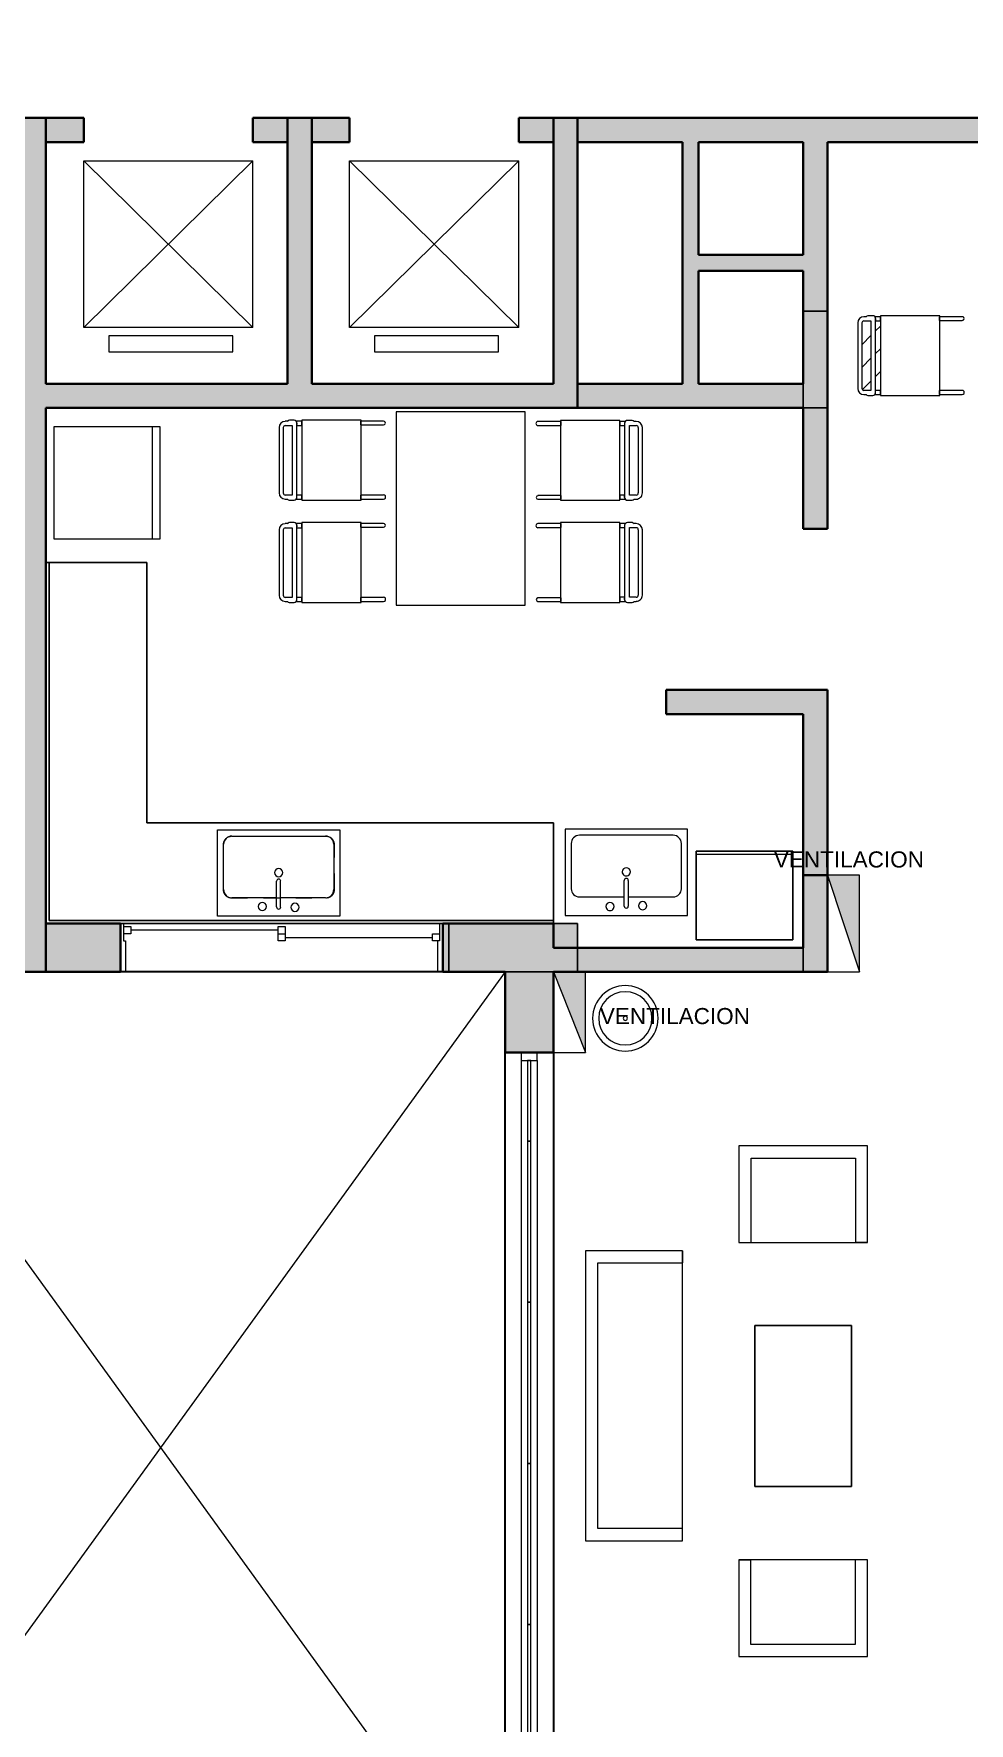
# Model space of a CAD drawing. Header units: metres. Extents: x 42 to 294, y -52 to 32.
# Drawn here: x 146.53 to 152.34, y 8.85 to 19.33 of the extents above; entities that cross this region are included whole.
import ezdxf

# ---------------------------------------------------------------- set-up
doc = ezdxf.new("R2010")
doc.units = ezdxf.units.M
doc.header["$LTSCALE"] = 0.15
doc.linetypes.add('Dash dot dot', pattern=[0.03, 0.012, -0.006, 0, -0.006, 0, -0.006])
doc.layers.get('0').update_dxf_attribs({"lineweight": 20})
for name, color, linetype, lineweight in [('A-FLORCAM', 3, 'Continuous', 9), ('A-FLORPAM', 8, 'Continuous', 9), ('A-GLAZIDM', 6, 'Continuous', 9), ('A-WALL', 2, 'Continuous', 30), ('A-WALLCWM', 6, 'Continuous', 9), ('E-LITEEQM', 4, 'Continuous', 9), ('F-AFFFEQM', 6, 'Continuous', 9), ('I-DETLFUM', 2, 'Continuous', 9), ('P-SANRFIM', 6, 'Continuous', 9), ('VENTILACIONES', 4, 'Continuous', 9)]:
    doc.layers.add(name, color=color, linetype=linetype, lineweight=lineweight)
doc.layers.add('Hatch', color=8, linetype='Continuous')
doc.layers.add('MUROS', color=11, linetype='Continuous')
doc.styles.get("Standard").update_dxf_attribs({"font": 'arial.ttf', "height": 0.15})
pattern_1 = [(45, (155.67149, 14.04981), (-0.0707107, 0.0707107), [])]

# ---------------------------------------------------------------- blocks, each defined once
blk = doc.blocks.new('Deslizante con cubrejuntas - 2000 x 1200mm-61-02 Primer piso')
at = {"layer": 'A-GLAZIDM', "lineweight": 13}
for p, q in [((-0.96825, 0.15), (-1, 0.15)), ((-0.96825, -0.04205), (-0.96825, 0.15)), ((0.96825, 0.15), (1, 0.15)), ((0.96825, -0.04205), (0.96825, 0.15)), ((1, 0.15), (1, -0.15)), ((-0.98095, -0.04205), (-0.96825, -0.04205)), ((-0.98095, -0.15), (-0.98095, -0.04205)), ((-0.9365, -0.0865), (-0.98095, -0.0865)), ((-0.96825, -0.04205), (-0.9365, -0.04205)), ((-0.9365, -0.04205), (-0.9365, -0.0865)), ((-0.022225, -0.064275), (-0.9365, -0.064275)), ((-0.022225, -0.04205), (0.022225, -0.04205)), ((-0.022225, -0.13095), (-0.022225, -0.04205)), ((0.022225, -0.0865), (-0.022225, -0.0865)), ((0.022225, -0.04205), (0.022225, -0.13095)), ((0.9365, -0.0865), (0.98095, -0.0865)), ((0.9365, -0.13095), (0.9365, -0.0865)), ((0.98095, -0.04205), (0.96825, -0.04205)), ((0.98095, -0.15), (0.98095, -0.04205)), ((-1, -0.15), (-0.98095, -0.15)), ((0.022225, -0.13095), (-0.022225, -0.13095)), ((0.022225, -0.108725), (0.9365, -0.108725)), ((0.98095, -0.13095), (0.9365, -0.13095)), ((1, -0.15), (0.98095, -0.15))]:
    blk.add_line(p, q, dxfattribs=at)
blk = doc.blocks.new('Panel de sistema - Acristalado-49-02 Primer piso')
at = {"layer": 'A-WALLCWM'}
for p, q in [((0.25, 0.01), (-0.25, 0.01)), ((-0.25, 0.01), (-0.25, -0.01)), ((0.25, -0.01), (0.25, 0.01)), ((-0.25, -0.01), (0.25, -0.01))]:
    blk.add_line(p, q, dxfattribs=at)
blk = doc.blocks.new('Panel de sistema - Acristalado-48-02 Primer piso')
at = {"layer": 'A-WALLCWM'}
for p, q in [((0.45, 0.01), (-0.45, 0.01)), ((-0.45, 0.01), (-0.45, -0.01)), ((0.45, -0.01), (0.45, 0.01)), ((-0.45, -0.01), (0.45, -0.01))]:
    blk.add_line(p, q, dxfattribs=at)
blk = doc.blocks.new('Panel de sistema - Acristalado-47-02 Primer piso')
at = {"layer": 'A-WALLCWM'}
for p, q in [((0.5, 0.01), (-0.5, 0.01)), ((-0.5, 0.01), (-0.5, -0.01)), ((0.5, -0.01), (0.5, 0.01)), ((-0.5, -0.01), (0.5, -0.01))]:
    blk.add_line(p, q, dxfattribs=at)
blk = doc.blocks.new('Panel de sistema - Acristalado-46-02 Primer piso')
at = {"layer": 'A-WALLCWM'}
for p, q in [((0.5, 0.01), (-0.5, 0.01)), ((-0.5, 0.01), (-0.5, -0.01)), ((0.5, -0.01), (0.5, 0.01)), ((-0.5, -0.01), (0.5, -0.01))]:
    blk.add_line(p, q, dxfattribs=at)
blk = doc.blocks.new('Panel de sistema - Acristalado-45-02 Primer piso')
at = {"layer": 'A-WALLCWM'}
for p, q in [((0.5, 0.01), (-0.5, 0.01)), ((-0.5, 0.01), (-0.5, -0.01)), ((0.5, -0.01), (0.5, 0.01)), ((-0.5, -0.01), (0.5, -0.01))]:
    blk.add_line(p, q, dxfattribs=at)
blk = doc.blocks.new('Montante rectangular - Montante rectangular - 5x10 cm Aluminio-44-02 Primer piso')
at = {"layer": 'A-WALLCWM'}
h = blk.add_hatch(dxfattribs=at)
h.set_pattern_fill('FP1_8', color=256, style=0, pattern_type=2)
h.set_pattern_definition([(315, (0.026, 0.208), (0.25173, 0.25173), []), (315, (0.407, 0.208), (0.25173, 0.25173), [])])
h.paths.add_polyline_path([(-0.05, 0.05), (-0.05, -0.05), (0, -0.05), (0, 0.05)], flags=0)
at = {"layer": 'A-WALLCWM', "lineweight": 13}
for p, q in [((-0.05, 0.05), (-0.05, -0.05)), ((0, 0.05), (-0.05, 0.05)), ((0, -0.05), (0, 0.05)), ((-0.05, -0.05), (0, -0.05))]:
    blk.add_line(p, q, dxfattribs=at)
blk = doc.blocks.new('Montante rectangular - Montante rectangular - 5x10 cm Aluminio-33-02 Primer piso')
at = {"layer": 'A-WALLCWM'}
for p, q in [((16.159, -5.181), (16.159, -4.181)), ((16.259, -5.181), (16.259, -4.181))]:
    blk.add_line(p, q, dxfattribs=at)
blk = doc.blocks.new('Montante rectangular - Montante rectangular - 5x10 cm Aluminio-43-02 Primer piso')
at = {"layer": 'A-WALLCWM'}
for p, q in [((20.734, -6.131), (20.734, -7.031)), ((20.834, -6.131), (20.834, -7.031))]:
    blk.add_line(p, q, dxfattribs=at)
blk = doc.blocks.new('Montante rectangular - Montante rectangular - 5x10 cm Aluminio-42-02 Primer piso')
at = {"layer": 'A-WALLCWM'}
for p, q in [((20.734, -2.631), (20.734, -3.131)), ((20.834, -2.631), (20.834, -3.131))]:
    blk.add_line(p, q, dxfattribs=at)
blk = doc.blocks.new('M_Ascensor eléctrico-4 personas - 1000 x 880mm-10-02 Primer piso')
at = {"layer": 'F-AFFFEQM'}
for p, q in [((-0.4, 0.602), (-0.4, 0.502)), ((0.37, 0.602), (-0.4, 0.602)), ((0.37, 0.502), (0.37, 0.602)), ((-0.525, 0.452), (0.525, -0.583)), ((-0.525, -0.583), (0.525, 0.452)), ((-0.525, 0.452), (-0.525, -0.583)), ((-0.525, 0.452), (0.525, 0.452)), ((-0.4, 0.502), (0.37, 0.502)), ((0.525, 0.452), (0.525, -0.583)), ((0.525, -0.583), (-0.525, -0.583))]:
    blk.add_line(p, q, dxfattribs=at)
blk = doc.blocks.new('Counter Top - Corner w sink - 600mm Depth-9-02 Primer piso')
at = {"layer": 'A-FLORCAM'}
for p, q in [((-0.575, 2.241), (-1.2, 2.241)), ((-0.575, 0.625), (-0.575, 2.241)), ((1.95, 0.625), (-0.575, 0.625)), ((1.95, 0), (1.95, 0.625)), ((-0.738, 0), (1.262, 0))]:
    blk.add_line(p, q, dxfattribs=at)
at = {"layer": 'A-FLORCAM', "lineweight": 25}
for p, q in [((-0.575, 2.241), (-1.2, 2.241)), ((-1.181, 2.241), (-1.181, 0.019)), ((-0.575, 0.625), (-0.575, 2.241)), ((-0.575, 0.625), (1.95, 0.625)), ((1.95, 0.625), (1.95, 0)), ((-1.181, 0.019), (1.95, 0.019)), ((1.262, 0), (-0.738, 0))]:
    blk.add_line(p, q, dxfattribs=at)
at = {"layer": 'A-FLORCAM', "linetype": 'Dash dot dot'}
for p, q in [((0.54, 0.54), (-0.05, 0.54)), ((-0.1, 0.49), (-0.1, 0.21)), ((0.59, 0.21), (0.59, 0.49)), ((-0.05, 0.16), (0.54, 0.16))]:
    blk.add_line(p, q, dxfattribs=at)
for centre, start, end in [((-0.05, 0.49), 90, 180), ((0.54, 0.49), 360, 90), ((-0.05, 0.21), 180, 270), ((0.54, 0.21), 270, 0)]:
    blk.add_arc(centre, 0.05, start, end, dxfattribs=at)
blk = doc.blocks.new('M_Sink Kitchen-Single - 760 x 535mm-8-02 Primer piso')
at = {"layer": 'P-SANRFIM'}
for p, q in [((-0.364, -0.27), (-0.364, 0.265)), ((-0.364, 0.265), (0.396, 0.265)), ((-0.275, 0.227), (0.307, 0.227)), ((0.396, 0.265), (0.396, -0.27)), ((-0.326, -0.105), (-0.326, 0.176)), ((0.358, 0.176), (0.358, -0.105)), ((0.003, -0.213), (0.003, -0.053)), ((0.028, -0.213), (0.028, -0.053)), ((0.003, -0.156), (-0.275, -0.156)), ((0.307, -0.156), (0.028, -0.156)), ((0.396, -0.27), (-0.364, -0.27))]:
    blk.add_line(p, q, dxfattribs=at)
for centre, radius, start, end in [((-0.275, 0.176), 0.0508, 90, 180), ((0.307, 0.176), 0.0508, 360, 90), ((0.016, 0), 0.0254, 360, 180), ((-0.275, -0.105), 0.0508, 180, 270), ((0.016, 0), 0.0254, 180, 0), ((0.016, -0.053), 0.0127, 360, 180), ((0.307, -0.105), 0.0508, 270, 0), ((-0.086, -0.21), 0.0254, 360, 180), ((-0.086, -0.21), 0.0254, 180, 0), ((0.117, -0.215), 0.0254, 360, 180), ((0.016, -0.213), 0.0127, 180, 0), ((0.117, -0.215), 0.0254, 180, 0)]:
    blk.add_arc(centre, radius, start, end, dxfattribs=at)
blk = doc.blocks.new('Refrigerator - 695 x 1650 x 660mm-18-02 Primer piso')
at = {"layer": 'F-AFFFEQM'}
for p, q in [((0.695, 0.762), (0, 0.762)), ((0, 0.762), (0, 0.102)), ((0.695, 0.762), (0, 0.762)), ((0, 0.762), (0, 0.102)), ((0.695, 0.102), (0.695, 0.762)), ((0.695, 0.102), (0.695, 0.762)), ((0.695, 0.152), (0, 0.152)), ((0, 0.102), (0.695, 0.102)), ((0, 0.102), (0.695, 0.102))]:
    blk.add_line(p, q, dxfattribs=at)
blk = doc.blocks.new('Washer - 600 x 820 x 550mm-19-02 Primer piso')
at = {"layer": 'F-AFFFEQM'}
for p, q in [((0.149, 0.675), (-0.451, 0.675)), ((-0.451, 0.675), (-0.451, 0.125)), ((-0.451, 0.125), (-0.451, 0.675)), ((-0.451, 0.675), (0.149, 0.675)), ((-0.451, 0.125), (-0.451, 0.675)), ((-0.451, 0.675), (0.149, 0.675)), ((-0.451, 0.655), (0.149, 0.655)), ((0.149, 0.125), (0.149, 0.675)), ((0.149, 0.675), (0.149, 0.125)), ((0.149, 0.675), (0.149, 0.125)), ((-0.451, 0.125), (0.149, 0.125)), ((0.149, 0.125), (-0.451, 0.125)), ((-0.451, 0.125), (0.149, 0.125))]:
    blk.add_line(p, q, dxfattribs=at)
blk = doc.blocks.new('Sink - Kitchen _12_ - 760 x 535mm-20-02 Primer piso')
at = {"layer": 'P-SANRFIM'}
for p, q in [((0.396, 0.27), (-0.364, 0.27)), ((-0.364, 0.27), (-0.364, -0.265)), ((-0.364, 0.27), (-0.364, -0.265)), ((0.396, 0.27), (-0.364, 0.27)), ((0.003, 0.213), (0.003, 0.053)), ((0.028, 0.213), (0.028, 0.053)), ((0.396, -0.265), (0.396, 0.27)), ((0.396, -0.265), (0.396, 0.27)), ((0.003, 0.156), (-0.275, 0.156)), ((0.307, 0.156), (0.028, 0.156)), ((-0.326, 0.105), (-0.326, -0.176)), ((0.358, -0.176), (0.358, 0.105)), ((-0.364, -0.265), (0.396, -0.265)), ((-0.364, -0.265), (0.396, -0.265)), ((-0.275, -0.227), (0.307, -0.227))]:
    blk.add_line(p, q, dxfattribs=at)
for centre, radius, start, end in [((-0.086, 0.21), 0.0254, 360, 180), ((0.016, 0.213), 0.0127, 360, 180), ((0.117, 0.215), 0.0254, 360, 180), ((0.117, 0.215), 0.0254, 180, 0), ((-0.275, 0.105), 0.0508, 90, 180), ((-0.086, 0.21), 0.0254, 180, 0), ((0.307, 0.105), 0.0508, 360, 90), ((0.016, 0), 0.0254, 360, 180), ((0.016, 0), 0.0254, 180, 0), ((0.016, 0.053), 0.0127, 180, 0), ((-0.275, -0.176), 0.0508, 180, 270), ((0.307, -0.176), 0.0508, 270, 0)]:
    blk.add_arc(centre, radius, start, end, dxfattribs=at)
blk = doc.blocks.new('M_Table-Rectangular - 1200 x 800 mm-75-02 Primer piso')
at = {"layer": 'I-DETLFUM'}
for p, q in [((0.6, 0.4), (-0.6, 0.4)), ((-0.6, 0.4), (-0.6, -0.4)), ((0.6, -0.4), (0.6, 0.4)), ((-0.6, -0.4), (0.6, -0.4))]:
    blk.add_line(p, q, dxfattribs=at)
blk = doc.blocks.new('Chair - Kinder - Chair - Kinder-76-02 Primer piso')
at = {"layer": 'I-DETLFUM'}
for p, q in [((-0.252, 0.346), (-0.252, 0.203)), ((-0.229, 0.203), (-0.229, 0.346)), ((0.206, 0.346), (0.206, 0.203)), ((0.231, 0.203), (0.231, 0.346)), ((0.237, 0.206), (-0.258, 0.206)), ((-0.258, 0.206), (-0.258, -0.162)), ((-0.252, 0.203), (-0.229, 0.203)), ((0.206, 0.203), (0.231, 0.203)), ((0.237, -0.162), (0.237, 0.206)), ((-0.258, -0.162), (0.237, -0.162)), ((-0.258, -0.209), (-0.258, -0.239)), ((-0.226, -0.162), (-0.252, -0.162)), ((-0.252, -0.162), (-0.252, -0.196)), ((0.221, -0.192), (-0.241, -0.192)), ((-0.241, -0.192), (-0.231, -0.192)), ((-0.226, -0.192), (-0.226, -0.162)), ((0.231, -0.162), (0.206, -0.162)), ((0.206, -0.162), (0.206, -0.192)), ((0.231, -0.196), (0.231, -0.162)), ((0.237, -0.239), (0.237, -0.209)), ((-0.252, -0.25), (-0.252, -0.264)), ((-0.226, -0.222), (0.206, -0.222)), ((-0.226, -0.264), (-0.226, -0.222)), ((0.193, -0.276), (-0.213, -0.276)), ((-0.213, -0.302), (0.193, -0.302)), ((0.206, -0.222), (0.206, -0.264)), ((0.231, -0.264), (0.231, -0.25))]:
    blk.add_line(p, q, dxfattribs=at)
for centre, radius, start, end in [((-0.241, 0.346), 0.0111, 360, 180), ((0.218, 0.346), 0.0127, 360, 180), ((-0.241, -0.209), 0.0171, 92.1268, 180), ((-0.241, -0.209), 0.0171, 89.5465, 128.9719), ((0.22, -0.209), 0.0171, 360, 87.8732), ((0.22, -0.209), 0.0171, 51.0281, 87.8732), ((-0.239, -0.236), 0.0192, 189.5463, 229.0764), ((-0.213, -0.264), 0.0381, 180, 270), ((-0.213, -0.264), 0.0127, 180, 270), ((0.193, -0.264), 0.0381, 270, 360), ((0.193, -0.264), 0.0127, 270, 360), ((0.218, -0.236), 0.0192, 310.9236, 350.4537)]:
    blk.add_arc(centre, radius, start, end, dxfattribs=at)
blk = doc.blocks.new('Chair - Kinder - Chair - Kinder-77-02 Primer piso')
at = {"layer": 'I-DETLFUM'}
for p, q in [((-0.252, 0.346), (-0.252, 0.203)), ((-0.229, 0.203), (-0.229, 0.346)), ((0.206, 0.346), (0.206, 0.203)), ((0.231, 0.203), (0.231, 0.346)), ((0.237, 0.206), (-0.258, 0.206)), ((-0.258, 0.206), (-0.258, -0.162)), ((-0.252, 0.203), (-0.229, 0.203)), ((0.206, 0.203), (0.231, 0.203)), ((0.237, -0.162), (0.237, 0.206)), ((-0.258, -0.162), (0.237, -0.162)), ((-0.258, -0.209), (-0.258, -0.239)), ((-0.226, -0.162), (-0.252, -0.162)), ((-0.252, -0.162), (-0.252, -0.196)), ((0.221, -0.192), (-0.241, -0.192)), ((-0.241, -0.192), (-0.231, -0.192)), ((-0.226, -0.192), (-0.226, -0.162)), ((0.231, -0.162), (0.206, -0.162)), ((0.206, -0.162), (0.206, -0.192)), ((0.231, -0.196), (0.231, -0.162)), ((0.237, -0.239), (0.237, -0.209)), ((-0.252, -0.25), (-0.252, -0.264)), ((-0.226, -0.222), (0.206, -0.222)), ((-0.226, -0.264), (-0.226, -0.222)), ((0.193, -0.276), (-0.213, -0.276)), ((-0.213, -0.302), (0.193, -0.302)), ((0.206, -0.222), (0.206, -0.264)), ((0.231, -0.264), (0.231, -0.25))]:
    blk.add_line(p, q, dxfattribs=at)
for centre, radius, start, end in [((-0.241, 0.346), 0.0111, 360, 180), ((0.218, 0.346), 0.0127, 360, 180), ((-0.241, -0.209), 0.0171, 92.1268, 180), ((-0.241, -0.209), 0.0171, 89.5465, 128.9719), ((0.22, -0.209), 0.0171, 360, 87.8732), ((0.22, -0.209), 0.0171, 51.0281, 87.8732), ((-0.239, -0.236), 0.0192, 189.5463, 229.0764), ((-0.213, -0.264), 0.0381, 180, 270), ((-0.213, -0.264), 0.0127, 180, 270), ((0.193, -0.264), 0.0381, 270, 360), ((0.193, -0.264), 0.0127, 270, 360), ((0.218, -0.236), 0.0192, 310.9236, 350.4537)]:
    blk.add_arc(centre, radius, start, end, dxfattribs=at)
blk = doc.blocks.new('Contemporary Seating - 3 Seater Sofa-84-02 Primer piso')
at = {"layer": 'I-DETLFUM'}
for p, q in [((1.021, 0), (-0.779, 0)), ((-0.779, 0), (-0.779, -0.6)), ((1.021, -0.6), (1.021, 0)), ((1.021, 0), (-0.779, 0)), ((-0.779, 0), (-0.779, -0.6)), ((-0.702, -0.076), (0.945, -0.076)), ((-0.702, -0.6), (-0.702, -0.076)), ((0.945, -0.076), (0.945, -0.6)), ((1.021, -0.6), (1.021, 0)), ((-0.779, -0.6), (1.021, -0.6)), ((-0.779, -0.6), (-0.702, -0.6)), ((-0.702, -0.6), (0.945, -0.6)), ((1.021, -0.6), (0.945, -0.6))]:
    blk.add_line(p, q, dxfattribs=at)
blk = doc.blocks.new('Contemporary Seating - Armchair-85-02 Primer piso')
at = {"layer": 'I-DETLFUM'}
for p, q in [((0.521, 0), (-0.279, 0)), ((-0.279, 0), (-0.279, -0.6)), ((0.521, 0), (-0.279, 0)), ((-0.279, 0), (-0.279, -0.6)), ((0.521, -0.6), (0.521, 0)), ((0.521, -0.6), (0.521, 0)), ((-0.202, -0.076), (0.445, -0.076)), ((-0.202, -0.6), (-0.202, -0.076)), ((0.445, -0.076), (0.445, -0.6)), ((-0.279, -0.6), (0.521, -0.6)), ((-0.279, -0.6), (-0.202, -0.6)), ((-0.202, -0.6), (0.445, -0.6)), ((0.521, -0.6), (0.445, -0.6))]:
    blk.add_line(p, q, dxfattribs=at)
blk = doc.blocks.new('Table - Dining _1_ - 600 x 1000 mm-86-02 Primer piso')
at = {"layer": 'I-DETLFUM'}
for p, q in [((0.518, 0.395), (-0.482, 0.395)), ((-0.482, 0.395), (-0.482, -0.205)), ((-0.482, -0.205), (-0.482, 0.395)), ((-0.482, 0.395), (0.518, 0.395)), ((0.518, -0.205), (0.518, 0.395)), ((0.518, 0.395), (0.518, -0.205)), ((-0.482, -0.205), (0.518, -0.205)), ((0.518, -0.205), (-0.482, -0.205))]:
    blk.add_line(p, q, dxfattribs=at)
blk = doc.blocks.new('Floor Lamp _5_ - 100 watt Incandescent-92-02 Primer piso')
at = {"layer": 'E-LITEEQM'}
for radius, start, end in [(0.203, 0, 180), (0.203, 360, 180), (0.165, 360, 180), (0.203, 180, 0), (0.203, 180, 360), (0.165, 180, 360), (0.0127, 360, 180), (0.0127, 180, 360)]:
    blk.add_arc((0, 0), radius, start, end, dxfattribs=at)

msp = doc.modelspace()

# ---------------------------------------------------------------- hatches: boundary and pattern name
at = {"layer": 'A-FLORPAM'}
h = msp.add_hatch(dxfattribs=at)
h.set_pattern_fill('FP1_1', color=256, style=0, pattern_type=2)
h.set_pattern_definition(pattern_1)
edge = h.paths.add_edge_path(flags=0)
edge.add_line((151.729, 17.12), (151.729, 17.552))
edge.add_line((151.729, 17.552), (151.687, 17.552))
edge.add_arc((151.687, 17.539), 0.0127, 90, 180)
edge.add_line((151.674, 17.539), (151.674, 17.133))
edge.add_arc((151.687, 17.133), 0.0127, 180, 270)
edge.add_line((151.687, 17.12), (151.729, 17.12))
h = msp.add_hatch(dxfattribs=at)
h.set_pattern_fill('FP1_1', color=256, style=0, pattern_type=2)
h.set_pattern_definition(pattern_1)
h.paths.add_polyline_path([(151.788, 17.552), (151.758, 17.552), (151.758, 17.12), (151.788, 17.12)], flags=0)
at = {"layer": 'Hatch'}
msp.add_hatch(color=256, dxfattribs=at).paths.add_polyline_path([(149.909, 17.162), (149.909, 18.662), (149.909, 18.812), (149.759, 18.812), (149.759, 18.662), (149.759, 17.162), (148.259, 17.162), (148.259, 18.662), (148.259, 18.812), (148.109, 18.812), (148.109, 18.662), (148.109, 17.162), (146.609, 17.162), (146.609, 18.662), (146.609, 18.812), (146.459, 18.812), (146.459, 18.662), (146.459, 17.762), (146.459, 17.612), (146.459, 13.812), (146.459, 13.512), (146.609, 13.512), (146.609, 13.812), (146.609, 17.012), (149.909, 17.012)])
at = {"layer": 'Hatch', "ltscale": 0.2}
for points in [[(151.459, 17.612), (151.309, 17.612), (151.309, 17.012), (151.459, 17.012)], [(151.459, 14.112), (151.309, 14.112), (151.309, 13.512), (151.459, 13.512)], [(149.909, 13.512), (149.909, 13.812), (149.109, 13.812), (149.109, 13.512)]]:
    msp.add_hatch(color=256, dxfattribs=at).paths.add_polyline_path(points)
at = {"layer": 'MUROS'}
h = msp.add_hatch(color=256, dxfattribs=at)
h.paths.add_polyline_path([(145.409, 13.812), (144.259, 13.812), (144.259, 13.662), (144.884, 13.662), (144.884, 13.012), (145.184, 13.012), (145.184, 13.512), (145.409, 13.512)])
h.paths.add_polyline_path([(146.459, 13.812), (146.209, 13.812), (146.209, 13.512), (146.459, 13.512), (146.459, 13.662)])
h.paths.add_polyline_path([(147.072, 13.812), (146.609, 13.812), (146.609, 13.662), (146.609, 13.512), (147.072, 13.512)])
h.paths.add_polyline_path([(149.109, 13.812), (149.072, 13.812), (149.072, 13.512), (149.109, 13.512)])
h.paths.add_polyline_path([(151.309, 13.662), (149.909, 13.662), (149.909, 13.512), (151.309, 13.512)])
h.paths.add_polyline_path([(149.759, 13.512), (149.459, 13.512), (149.459, 13.012), (149.759, 13.012)])
h.paths.add_polyline_path([(151.459, 15.262), (150.459, 15.262), (150.459, 15.112), (151.309, 15.112), (151.309, 14.112), (151.459, 14.112)])
h.paths.add_polyline_path([(157.384, 20.337), (157.234, 20.337), (157.234, 18.812), (155.859, 18.812), (155.859, 18.662), (155.909, 18.662), (155.934, 18.662), (155.934, 16.062), (156.084, 16.062), (156.084, 16.662), (156.434, 16.662), (156.434, 16.812), (156.084, 16.812), (156.084, 18.662), (157.234, 18.662), (157.234, 17.134), (157.384, 17.134)])
h = msp.add_hatch(color=256, dxfattribs=at)
h.paths.add_polyline_path([(144.259, 16.812), (144.109, 16.812), (144.109, 14.663), (144.259, 14.663)])
h.paths.add_polyline_path([(145.509, 18.662), (145.791, 18.662), (145.791, 18.812), (145.309, 18.812), (145.309, 18.662), (145.359, 18.662), (145.359, 17.612), (145.791, 17.612), (145.791, 17.762), (145.509, 17.762)])
h.paths.add_polyline_path([(146.459, 17.762), (145.791, 17.762), (145.791, 17.612), (146.459, 17.612)])
h.paths.add_polyline_path([(146.459, 18.812), (145.791, 18.812), (145.791, 18.662), (146.459, 18.662)])
h.paths.add_polyline_path([(146.844, 18.812), (146.609, 18.812), (146.609, 18.662), (146.844, 18.662)])
h.paths.add_polyline_path([(148.109, 18.812), (147.894, 18.812), (147.894, 18.662), (148.109, 18.662)])
h.paths.add_polyline_path([(149.759, 18.812), (149.544, 18.812), (149.544, 18.662), (149.759, 18.662)])
h.paths.add_polyline_path([(148.494, 18.812), (148.259, 18.812), (148.259, 18.662), (148.494, 18.662)])
h.paths.add_polyline_path([(154.959, 18.812), (149.909, 18.812), (149.909, 18.662), (150.559, 18.662), (150.559, 17.162), (149.909, 17.162), (149.909, 17.012), (151.309, 17.012), (151.309, 17.162), (150.659, 17.162), (150.659, 17.862), (151.309, 17.862), (151.309, 17.612), (151.459, 17.612), (151.459, 18.662), (154.959, 18.662)])
h.paths.add_polyline_path([(150.659, 18.662), (151.309, 18.662), (151.309, 17.962), (150.659, 17.962)], flags=16)
h.paths.add_polyline_path([(151.459, 17.012), (151.309, 17.012), (151.309, 16.262), (151.459, 16.262)])
at = {"layer": 'VENTILACIONES'}
for points in [[(151.659, 14.112), (151.459, 14.112), (151.659, 13.512)], [(149.959, 13.512), (149.759, 13.512), (149.959, 13.012)]]:
    msp.add_hatch(color=256, dxfattribs=at).paths.add_polyline_path(points)

# ---------------------------------------------------------------- linework, layer by layer
for p, q in [((149.459, 7.612), (145.184, 13.512)), ((149.459, 13.512), (145.184, 7.612))]:
    msp.add_line(p, q)
at = {"layer": 'A-WALL', "lineweight": 35}
for p, q in [((146.844, 18.812), (145.309, 18.812)), ((146.609, 18.662), (146.609, 18.812)), ((146.844, 18.662), (146.844, 18.812)), ((148.494, 18.812), (147.894, 18.812)), ((147.894, 18.662), (147.894, 18.812)), ((148.109, 18.662), (148.109, 18.812)), ((148.259, 18.662), (148.259, 18.812)), ((148.494, 18.662), (148.494, 18.812)), ((154.959, 18.812), (149.544, 18.812)), ((149.544, 18.662), (149.544, 18.812)), ((149.759, 18.662), (149.759, 18.812)), ((149.909, 18.662), (149.909, 18.812)), ((146.609, 18.662), (146.844, 18.662)), ((146.609, 17.162), (146.609, 18.662)), ((147.894, 18.662), (148.109, 18.662)), ((148.109, 18.662), (148.109, 17.162)), ((148.259, 18.662), (148.494, 18.662)), ((148.259, 17.162), (148.259, 18.662)), ((149.544, 18.662), (149.759, 18.662)), ((149.759, 18.662), (149.759, 17.162)), ((149.909, 18.662), (150.559, 18.662)), ((149.909, 17.162), (149.909, 18.662)), ((150.559, 18.662), (150.559, 17.162)), ((150.659, 18.662), (151.309, 18.662)), ((150.659, 17.962), (150.659, 18.662)), ((151.309, 18.662), (151.309, 17.962)), ((151.459, 16.262), (151.459, 18.662)), ((151.459, 18.662), (154.959, 18.662)), ((151.309, 17.962), (150.659, 17.962)), ((150.659, 17.162), (150.659, 17.862)), ((150.659, 17.862), (151.309, 17.862)), ((151.309, 17.862), (151.309, 17.162)), ((148.109, 17.162), (146.609, 17.162)), ((149.759, 17.162), (148.259, 17.162)), ((150.559, 17.162), (149.909, 17.162)), ((149.909, 17.012), (149.909, 17.162)), ((151.309, 17.162), (150.659, 17.162)), ((146.609, 13.812), (146.609, 17.012)), ((146.609, 17.012), (151.309, 17.012)), ((151.309, 17.012), (151.309, 16.262)), ((151.309, 16.262), (151.459, 16.262)), ((151.459, 15.262), (150.459, 15.262)), ((150.459, 15.262), (150.459, 15.112)), ((151.459, 13.512), (151.459, 15.262)), ((150.459, 15.112), (151.309, 15.112)), ((151.309, 15.112), (151.309, 13.662)), ((151.459, 14.112), (151.309, 14.112)), ((147.072, 13.812), (146.609, 13.812)), ((146.609, 13.662), (146.609, 13.812)), ((147.072, 13.512), (147.072, 13.812)), ((149.759, 13.812), (149.072, 13.812)), ((149.072, 13.812), (149.072, 13.512)), ((149.759, 13.662), (149.759, 13.812)), ((146.609, 13.512), (146.609, 13.662)), ((151.309, 13.662), (149.759, 13.662)), ((146.209, 13.512), (147.072, 13.512)), ((149.072, 13.512), (149.459, 13.512)), ((149.459, 13.512), (149.459, 13.012)), ((149.759, 13.012), (149.759, 13.512)), ((149.759, 13.512), (151.459, 13.512)), ((151.459, 13.512), (151.309, 13.512)), ((149.459, 13.012), (149.759, 13.012))]:
    msp.add_line(p, q, dxfattribs=at)
at = {"layer": 'A-WALL'}
for p, q in [((149.072, 13.512), (147.072, 13.512)), ((149.459, 8.512), (149.459, 13.012)), ((149.759, 13.012), (149.759, 8.512))]:
    msp.add_line(p, q, dxfattribs=at)
at = {"layer": 'Hatch'}
for p, q in [((146.609, 18.662), (146.609, 18.812)), ((148.109, 18.662), (148.109, 18.812)), ((148.259, 18.662), (148.259, 18.812)), ((149.759, 18.662), (149.759, 18.812)), ((149.909, 18.662), (149.909, 18.812)), ((149.909, 17.162), (149.909, 17.012)), ((146.609, 13.812), (146.609, 13.512))]:
    msp.add_line(p, q, dxfattribs=at)
at = {"layer": 'Hatch', "ltscale": 0.2}
for p, q in [((151.459, 17.612), (151.309, 17.612)), ((151.309, 17.612), (151.309, 17.012)), ((151.459, 17.012), (151.459, 17.612)), ((151.309, 17.012), (151.459, 17.012)), ((151.459, 14.112), (151.309, 14.112)), ((151.309, 14.112), (151.309, 13.512)), ((151.459, 13.512), (151.459, 14.112)), ((149.109, 13.512), (149.109, 13.812)), ((149.109, 13.812), (149.909, 13.812)), ((149.909, 13.812), (149.909, 13.512)), ((149.909, 13.512), (149.109, 13.512)), ((151.309, 13.512), (151.459, 13.512))]:
    msp.add_line(p, q, dxfattribs=at)
at = {"layer": 'VENTILACIONES'}
for p, q in [((151.659, 14.112), (151.459, 14.112)), ((151.459, 14.112), (151.659, 13.512)), ((151.659, 13.512), (151.659, 14.112)), ((149.759, 13.512), (149.759, 13.012)), ((149.759, 13.512), (149.959, 13.012)), ((149.959, 13.012), (149.959, 13.512)), ((151.459, 13.512), (151.659, 13.512)), ((149.759, 13.012), (149.959, 13.012))]:
    msp.add_line(p, q, dxfattribs=at)

# ---------------------------------------------------------------- block references
at = {"layer": 'A-FLORCAM'}
msp.add_blockref('Counter Top - Corner w sink - 600mm Depth-9-02 Primer piso', (147.81, 13.812), dxfattribs=at)
at = {"layer": 'A-GLAZIDM', "rotation": 180}
msp.add_blockref('Deslizante con cubrejuntas - 2000 x 1200mm-61-02 Primer piso', (148.072, 13.662), dxfattribs=at)
at = {"layer": 'A-WALLCWM'}
for name, p, rotation in [('Montante rectangular - Montante rectangular - 5x10 cm Aluminio-44-02 Primer piso', (149.609, 13.012), 89.9999999999999), ('Panel de sistema - Acristalado-49-02 Primer piso', (149.609, 12.712), 269.9999999999999), ('Montante rectangular - Montante rectangular - 5x10 cm Aluminio-33-02 Primer piso', (165.818, 7.281), 180), ('Panel de sistema - Acristalado-45-02 Primer piso', (149.609, 11.962), 269.9999999999999), ('Montante rectangular - Montante rectangular - 5x10 cm Aluminio-33-02 Primer piso', (165.818, 6.281), 180), ('Panel de sistema - Acristalado-46-02 Primer piso', (149.609, 10.962), 269.9999999999999), ('Montante rectangular - Montante rectangular - 5x10 cm Aluminio-33-02 Primer piso', (165.818, 5.281), 180), ('Panel de sistema - Acristalado-47-02 Primer piso', (149.609, 9.962), 269.9999999999999), ('Panel de sistema - Acristalado-48-02 Primer piso', (149.609, 9.012), 269.9999999999999)]:
    msp.add_blockref(name, p, dxfattribs=dict(at, rotation=rotation))
for name in ['Montante rectangular - Montante rectangular - 5x10 cm Aluminio-42-02 Primer piso', 'Montante rectangular - Montante rectangular - 5x10 cm Aluminio-43-02 Primer piso']:
    msp.add_blockref(name, (128.825, 15.593), dxfattribs=at)
at = {"layer": 'E-LITEEQM'}
msp.add_blockref('Floor Lamp _5_ - 100 watt Incandescent-92-02 Primer piso', (150.205, 13.224), dxfattribs=at)
at = {"layer": 'F-AFFFEQM'}
for name, p, rotation in [('M_Ascensor eléctrico-4 personas - 1000 x 880mm-10-02 Primer piso', (147.369, 17.962), 180), ('M_Ascensor eléctrico-4 personas - 1000 x 880mm-10-02 Primer piso', (149.019, 17.962), 180), ('Refrigerator - 695 x 1650 x 660mm-18-02 Primer piso', (147.421, 16.2), 89.99999999999993)]:
    msp.add_blockref(name, p, dxfattribs=dict(at, rotation=rotation))
msp.add_blockref('Washer - 600 x 820 x 550mm-19-02 Primer piso', (151.095, 13.587), dxfattribs=at)
at = {"layer": 'I-DETLFUM'}
for name, p, rotation in [('Chair - Kinder - Chair - Kinder-77-02 Primer piso', (151.95, 17.326), 269.9999999999995), ('M_Table-Rectangular - 1200 x 800 mm-75-02 Primer piso', (149.184, 16.387), 89.99999999999974), ('Chair - Kinder - Chair - Kinder-76-02 Primer piso', (148.359, 16.677), 269.9999999999997), ('Chair - Kinder - Chair - Kinder-77-02 Primer piso', (150.009, 16.697), 89.99999999999984), ('Chair - Kinder - Chair - Kinder-77-02 Primer piso', (148.359, 16.042), 269.9999999999997), ('Chair - Kinder - Chair - Kinder-77-02 Primer piso', (150.009, 16.063), 89.99999999999984), ('Contemporary Seating - 3 Seater Sofa-84-02 Primer piso', (149.959, 10.761), 89.9999999999999), ('Table - Dining _1_ - 600 x 1000 mm-86-02 Primer piso', (151.404, 10.8), 89.99999999999909), ('Contemporary Seating - Armchair-85-02 Primer piso', (151.43, 9.263), 180)]:
    msp.add_blockref(name, p, dxfattribs=dict(at, rotation=rotation))
msp.add_blockref('Contemporary Seating - Armchair-85-02 Primer piso', (151.188, 12.432), dxfattribs=at)
at = {"layer": 'P-SANRFIM'}
msp.add_blockref('M_Sink Kitchen-Single - 760 x 535mm-8-02 Primer piso', (148.038, 14.128), dxfattribs=at)
at = {"layer": 'P-SANRFIM', "rotation": 180}
msp.add_blockref('Sink - Kitchen _12_ - 760 x 535mm-20-02 Primer piso', (150.227, 14.133), dxfattribs=at)

# ---------------------------------------------------------------- texts
at = {"ltscale": 0.1, "char_height": 0.1, "width": 2.14772, "attachment_point": 1}
for insert in [(151.127, 14.26), (150.047, 13.288)]:
    msp.add_mtext('VENTILACION', dxfattribs=dict(at, insert=insert))

doc.saveas('drawing.dxf')
